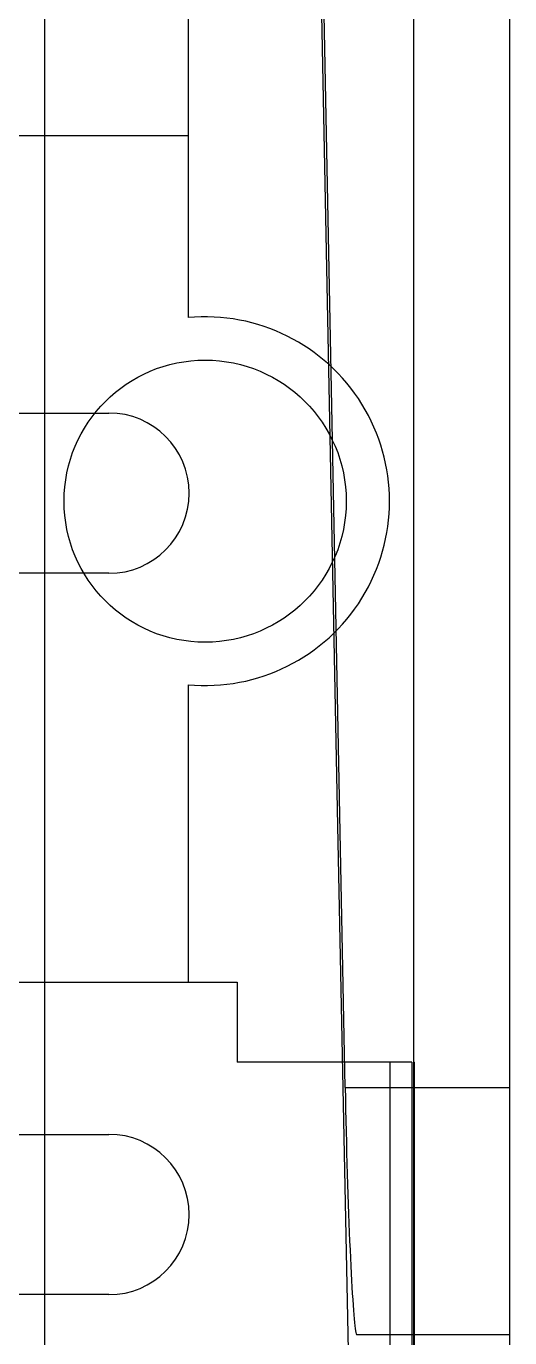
# Model space of a CAD drawing. Extents: x 0 to 144, y 0 to 348.
# Drawn here: x 121.99 to 137.02, y 77.68 to 118.46 of the extents above; entities that cross this region are included whole.
import ezdxf

# ---------------------------------------------------------------- set-up
doc = ezdxf.new("R2010")
doc.units = 0
doc.layers.add('-15N-THT. THIẾT BỊ ĐÓNG MỞ', color=40, linetype='CONTINUOUS')

# ---------------------------------------------------------------- blocks, each defined once
blk = doc.blocks.new('06 - N - SC VSD ATV630U07~55N4')
at = {"layer": '-15N-THT. THIẾT BỊ ĐÓNG MỞ'}
for p, q in [((65.022, -166), (65.022, 143.76)), ((50.569, -166), (50.569, -28.443)), ((55.023, -28.443), (55.023, -64.601)), ((59.904, -88.54), (58.729, -28.443)), ((62.032, -28.443), (62.032, -97.221)), ((59.314, -62.005), (58.947, -43.604)), ((55.023, -58.945), (28.663, -58.945)), ((55.023, -58.945), (55.023, -58.945)), ((59.682, -80.406), (59.314, -62.005)), ((55.023, -64.601), (55.023, -64.601)), ((-52.563, -67.567), (52.563, -67.567)), ((52.563, -67.567), (52.563, -67.567)), ((51.167, -70.308), (51.167, -70.308)), ((59.939, -70.308), (59.939, -70.308)), ((52.563, -72.551), (-52.563, -72.551)), ((52.563, -72.551), (52.563, -72.551)), ((55.023, -76.015), (55.023, -85.26)), ((55.023, -76.015), (55.023, -76.015)), ((60.049, -98.806), (59.682, -80.406)), ((-56.55, -85.26), (56.55, -85.26)), ((55.023, -85.26), (55.023, -85.26)), ((56.55, -85.26), (56.55, -87.752)), ((56.55, -85.26), (56.55, -85.26)), ((61.983, -87.752), (56.55, -87.752)), ((56.55, -87.752), (56.55, -87.752)), ((58.045, -87.752), (58.045, -87.752)), ((61.305, -97.221), (61.305, -87.752)), ((61.983, -87.752), (61.983, -97.221)), ((62.032, -87.752), (62.058, -87.752)), ((62.032, -87.752), (62.032, -87.752)), ((62.058, -97.221), (62.058, -87.752)), ((59.904, -88.54), (59.911, -88.883)), ((59.904, -88.54), (65.022, -88.54)), ((59.911, -88.883), (59.918, -89.225)), ((59.918, -89.225), (59.926, -89.566)), ((59.926, -89.566), (59.934, -89.905)), ((-52.563, -89.995), (52.563, -89.995)), ((52.563, -89.995), (52.563, -89.995)), ((59.934, -89.905), (59.943, -90.241)), ((59.943, -90.241), (59.952, -90.574)), ((59.952, -90.574), (59.961, -90.904)), ((59.961, -90.904), (59.971, -91.228)), ((59.971, -91.228), (59.981, -91.547)), ((59.981, -91.547), (59.991, -91.861)), ((59.991, -91.861), (60.001, -92.168)), ((60.001, -92.168), (60.012, -92.468)), ((60.012, -92.468), (60.023, -92.76)), ((60.023, -92.76), (60.034, -93.043)), ((60.034, -93.043), (60.045, -93.318)), ((60.045, -93.318), (60.057, -93.583)), ((60.057, -93.583), (60.069, -93.839)), ((60.069, -93.839), (60.08, -94.083)), ((60.08, -94.083), (60.092, -94.317)), ((60.092, -94.317), (60.104, -94.539)), ((60.104, -94.539), (60.116, -94.749)), ((52.563, -94.979), (-52.563, -94.979)), ((52.563, -94.979), (52.563, -94.979)), ((60.116, -94.749), (60.128, -94.946)), ((60.128, -94.946), (60.139, -95.13)), ((60.139, -95.13), (60.151, -95.302)), ((60.151, -95.302), (60.163, -95.459)), ((60.163, -95.459), (60.175, -95.603)), ((60.175, -95.603), (60.186, -95.732)), ((60.186, -95.732), (60.198, -95.847)), ((60.198, -95.847), (60.209, -95.946)), ((60.209, -95.946), (60.22, -96.031)), ((60.22, -96.031), (60.231, -96.101)), ((60.231, -96.101), (60.242, -96.155)), ((60.242, -96.155), (60.252, -96.194)), ((60.252, -96.194), (60.262, -96.217)), ((60.262, -96.217), (60.272, -96.225)), ((65.022, -96.225), (60.272, -96.225)), ((65.022, -96.225), (65.022, -96.225))]:
    blk.add_line(p, q, dxfattribs=at)
blk.add_circle((55.553, -70.308), 4.386, dxfattribs=at)
for centre, radius, start, end in [((55.553, -70.308), 5.732, 264.698, 95.3019), ((52.563, -70.059), 2.492, 270, 90), ((52.563, -92.487), 2.492, 270, 90)]:
    blk.add_arc(centre, radius, start, end, dxfattribs=at)

msp = doc.modelspace()

# ---------------------------------------------------------------- block references
msp.add_blockref('06 - N - SC VSD ATV630U07~55N4', (72, 174))

doc.saveas('drawing.dxf')
